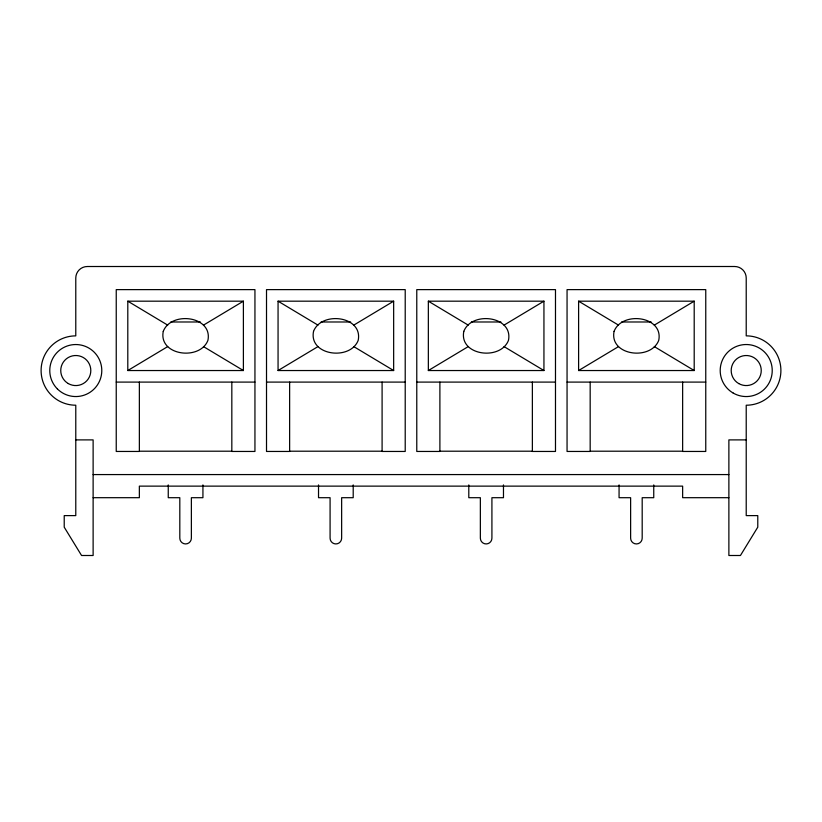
<?xml version="1.0" encoding="UTF-8"?>
<svg xmlns="http://www.w3.org/2000/svg" width="822" height="822" viewBox="0 0 822 822"><rect width="100%" height="100%" fill="white"/><g stroke="black" fill="none" stroke-linecap="round" stroke-linejoin="round"><path stroke-width="1.23" d="M127.8 370.537L243.394 370.537L243.394 301.181L127.8 301.181L127.8 370.537L167.688 346.607M203.496 325.122L243.394 301.181M278.062 370.537L393.656 370.537L393.656 301.181L278.062 301.181L278.062 370.537L317.96 346.607M353.768 325.122L393.656 301.181M428.344 370.537L543.938 370.537L543.938 301.181L428.344 301.181L428.344 370.537L468.232 346.607M504.04 325.122L543.938 301.181M578.606 370.537L694.2 370.537L694.2 301.181L578.606 301.181L578.606 370.537L618.504 346.607M654.312 325.122L694.2 301.181M170.822 321.988L200.363 321.988M321.094 321.988L350.634 321.988M471.366 321.988L500.906 321.988M621.638 321.988L651.178 321.988M116.241 382.096L254.943 382.096M266.513 382.096L405.215 382.096M416.775 382.096L555.487 382.096M567.057 382.096L705.759 382.096M75.778 439.893L93.122 439.893L93.122 555.497L81.563 555.497L64.219 527.169L64.219 515.61L75.778 515.61L75.778 405.215A34.678 34.678 0 0 1 41.1 370.537A34.678 34.678 0 0 1 75.778 335.869L75.778 278.062A11.559 11.559 0 0 1 87.338 266.513L734.663 266.503A11.559 11.559 0 0 1 746.222 278.062L746.222 335.859A34.678 34.678 0 0 1 780.9 370.537A34.678 34.678 0 0 1 746.222 405.225L746.222 515.61L757.781 515.61L757.781 527.169L740.437 555.497L728.878 555.497L728.878 439.893L746.222 439.893M139.36 451.206L231.825 451.206M289.632 451.206L382.096 451.206M439.893 451.206L532.368 451.206M590.175 451.206L682.65 451.206M93.112 474.571L728.878 474.571M93.122 497.69L139.36 497.69L139.35 486.131L682.64 486.131L682.64 497.69L728.878 497.69M578.606 301.181L618.504 325.122M654.312 346.607L694.2 370.537M428.344 301.181L468.232 325.122M504.04 346.607L543.938 370.537M278.062 301.181L317.96 325.122M353.768 346.607L393.656 370.537M127.8 301.181L167.688 325.122M203.496 346.607L243.394 370.537M682.64 382.096L682.64 451.453L705.759 451.453L705.759 289.621L567.057 289.621L567.057 451.453L590.175 451.453L590.175 382.096M653.747 484.918L653.747 497.7L642.188 497.7L642.188 538.153A5.775 5.775 0 0 1 636.413 543.938A5.775 5.775 0 0 1 630.628 538.153L630.628 497.7L619.069 497.7L619.069 484.918M532.368 382.096L532.368 451.453L555.487 451.453L555.487 289.621L416.775 289.621L416.775 451.453L439.893 451.453L439.893 382.096M503.475 484.918L503.475 497.7L491.916 497.7L491.916 538.153A5.775 5.775 0 0 1 486.131 543.938A5.775 5.775 0 0 1 480.356 538.153L480.356 497.7L468.797 497.7L468.797 484.918M382.096 382.096L382.096 451.453L405.215 451.453L405.215 289.621L266.513 289.621L266.513 451.453L289.632 451.453L289.632 382.096M353.203 484.918L353.203 497.7L341.644 497.7L341.644 538.153A5.775 5.775 0 0 1 335.859 543.938A5.775 5.775 0 0 1 330.084 538.153L330.084 497.7L318.525 497.7L318.525 484.918M231.825 382.096L231.825 451.453L254.943 451.453L254.943 289.621L116.241 289.621L116.241 451.453L139.36 451.453L139.36 382.096M202.931 484.918L202.931 497.7L191.372 497.7L191.372 538.153A5.775 5.775 0 0 1 185.597 543.938A5.775 5.775 0 0 1 179.812 538.153L179.812 497.7L168.253 497.7L168.253 484.918M163.259 331.379C158.369 355.659 199.972 360.992 207.925 340.349C212.816 316.069 171.212 310.737 163.259 331.379M313.531 331.379C308.64 355.659 350.244 360.992 358.197 340.349C363.088 316.069 321.484 310.737 313.531 331.379M463.803 331.379C458.912 355.659 500.516 360.992 508.469 340.349C513.36 316.069 471.756 310.737 463.803 331.379M614.075 331.379C609.184 355.659 650.788 360.992 658.741 340.349C663.631 316.069 622.028 310.737 614.075 331.379M738.711 383.555A15.022 15.022 0 0 0 761.244 370.537A15.022 15.022 0 0 0 738.711 357.529A15.022 15.022 0 0 0 738.711 383.555M68.267 383.555A15.022 15.022 0 0 0 90.81 370.537A15.022 15.022 0 0 0 68.267 357.529A15.022 15.022 0 0 0 68.267 383.555M57.386 388.929A26.006 26.006 0 0 0 100.901 377.277A26.006 26.006 0 0 0 69.048 345.425A26.006 26.006 0 0 0 57.386 388.929M733.214 393.07A26.006 26.006 0 0 0 772.228 370.537A26.006 26.006 0 0 0 733.214 348.014A26.006 26.006 0 0 0 733.214 393.07"/></g></svg>
